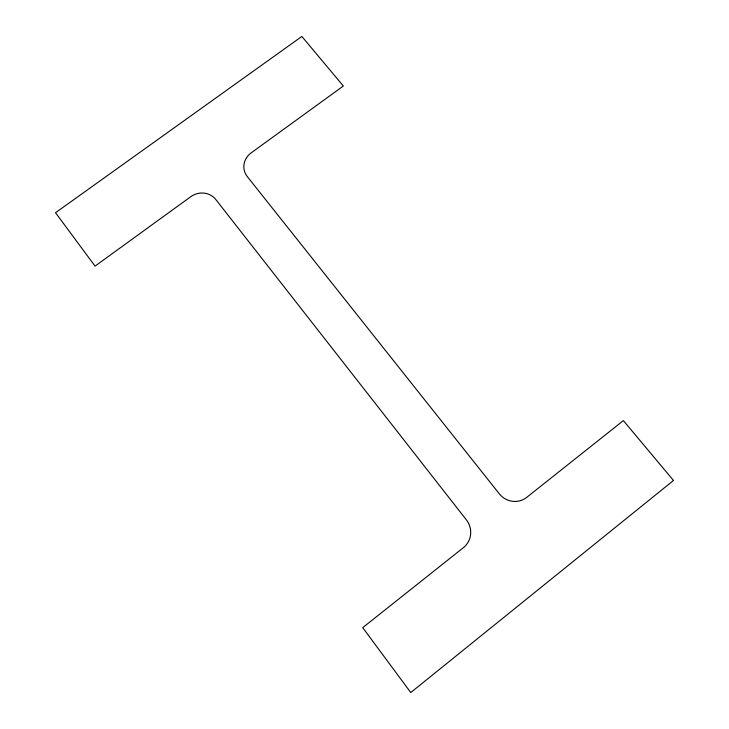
<?xml version="1.0" encoding="UTF-8"?>
<svg xmlns="http://www.w3.org/2000/svg" width="729" height="729" viewBox="0 0 729 729"><rect width="100%" height="100%" fill="white"/><g stroke="black" fill="none" stroke-linecap="round" stroke-linejoin="round"><path stroke-width="1.09" d="M673.478 480.475L410.764 692.55L362.723 627.651L463.416 547.661A19.883 19.419 63 0 0 466.396 519.877L215.802 199.5A18.088 16.995 -22 0 0 190.825 196.657L95.052 266.121L55.522 212.731L301.861 36.45L343.341 86.013L251.113 152.917A17.915 16.785 -15.1 0 0 247.295 176.573L499.319 493.825A19.719 19.127 46.4 0 0 526.702 497.388L623.368 420.597L673.478 480.475"/></g></svg>
